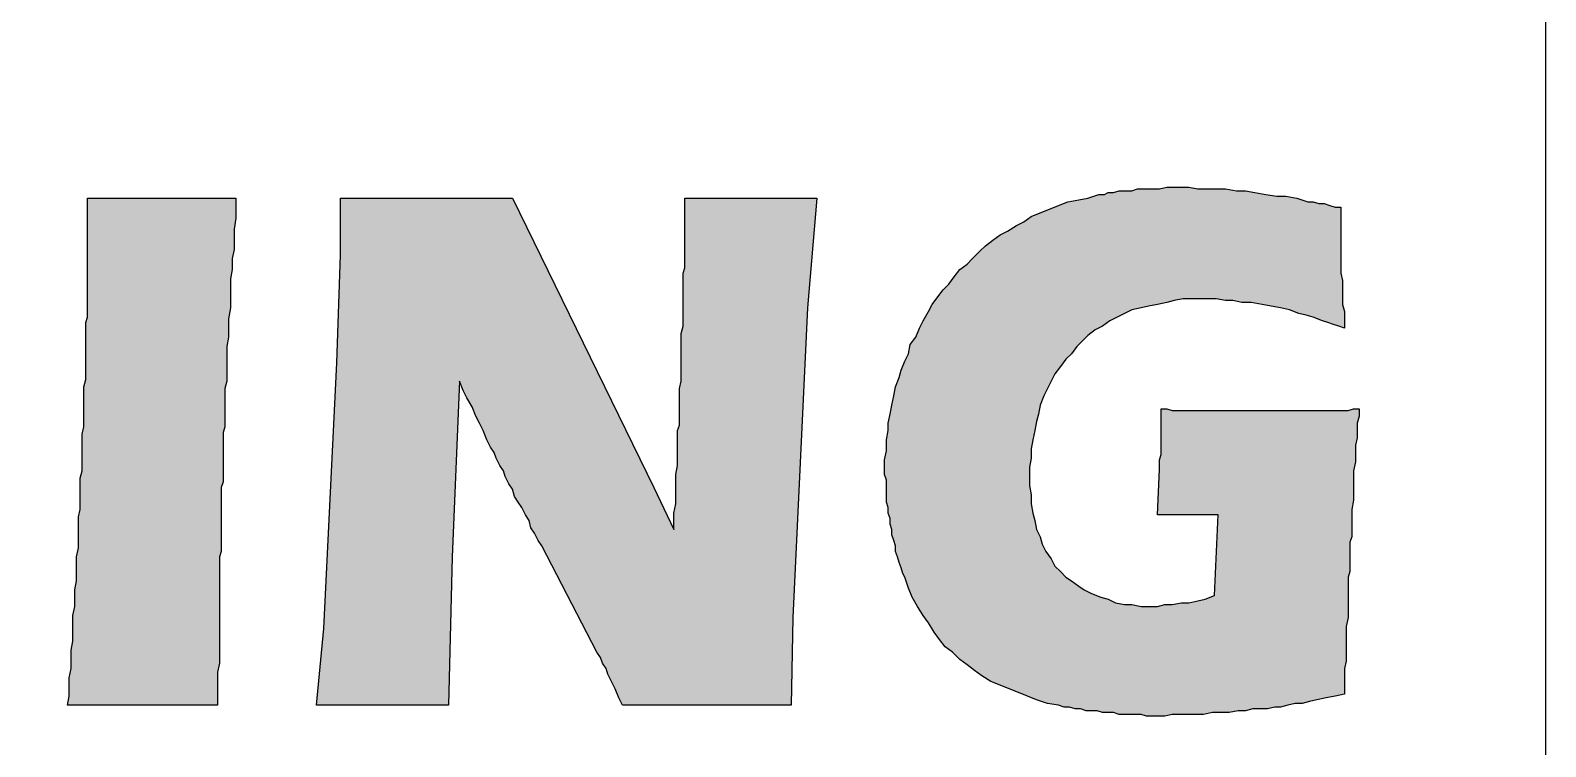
# Model space of a CAD drawing. Extents: x 0 to 17, y 0 to 11.
# Drawn here: x 13.2595 to 13.6875, y 1.2419 to 1.4444 of the extents above; entities that cross this region are included whole.
import ezdxf

# ---------------------------------------------------------------- set-up
doc = ezdxf.new("R2010")
doc.units = 0
doc.header["$LTSCALE"] = 10
doc.header["$MEASUREMENT"] = 0
doc.layers.add('BDR-18', color=1, linetype='Continuous')
doc.layers.add('BDR-25', color=4, linetype='Continuous')

# ---------------------------------------------------------------- blocks, each defined once
blk = doc.blocks.new('hel_logo_md_borderless')
at = {"layer": 'BDR-18', "linetype": 'ByBlock'}
h = blk.add_hatch(color=256, dxfattribs=at)
h.dxf.hatch_style = 1
h.paths.add_polyline_path([(2.82626, 0.7773), (2.82875, 0.7773), (2.83123, 0.77647), (2.83372, 0.77647), (2.8362, 0.77647), (2.83868, 0.77647), (2.84117, 0.77647), (2.84365, 0.77647), (2.84614, 0.77647), (2.8511, 0.77647), (2.85607, 0.77647), (2.86104, 0.77647), (2.86601, 0.77647), (2.86932, 0.77647), (2.87346, 0.77647), (2.87677, 0.77647), (2.88091, 0.77647), (2.88423, 0.77647), (2.88754, 0.77647), (2.89085, 0.77647), (2.89416, 0.77647), (2.89747, 0.77647), (2.89996, 0.77647), (2.90327, 0.77647), (2.90575, 0.77647), (2.90824, 0.77647), (2.91072, 0.77647), (2.91321, 0.7773), (2.91569, 0.7773), (2.91569, 0.77398), (2.91486, 0.77067), (2.91486, 0.76736), (2.91486, 0.76405), (2.91403, 0.76073), (2.91403, 0.75659), (2.91403, 0.75328), (2.91321, 0.74914), (2.91321, 0.745), (2.91321, 0.74086), (2.91321, 0.73589), (2.91238, 0.73175), (2.91238, 0.72679), (2.91238, 0.7243), (2.91238, 0.72182), (2.91238, 0.71933), (2.91155, 0.71685), (2.91155, 0.71437), (2.91155, 0.71188), (2.91155, 0.7094), (2.91155, 0.70608), (2.91155, 0.7036), (2.91072, 0.70112), (2.91072, 0.69863), (2.91072, 0.69615), (2.91072, 0.69201), (2.91072, 0.68704), (2.91072, 0.6829), (2.90989, 0.67876), (2.90989, 0.67462), (2.90989, 0.67048), (2.90989, 0.66717), (2.90989, 0.66303), (2.90907, 0.65972), (2.90907, 0.6564), (2.90907, 0.65309), (2.90907, 0.65061), (2.90907, 0.64812), (2.90493, 0.64729), (2.90079, 0.64647), (2.89665, 0.64564), (2.89333, 0.64481), (2.89002, 0.64398), (2.88671, 0.64398), (2.8834, 0.64315), (2.88009, 0.64233), (2.8776, 0.64233), (2.87429, 0.6415), (2.87098, 0.6415), (2.86767, 0.6415), (2.86435, 0.64067), (2.86104, 0.64067), (2.8569, 0.63984), (2.85276, 0.63984), (2.84945, 0.63984), (2.84531, 0.63901), (2.842, 0.63901), (2.83786, 0.63901), (2.83454, 0.63901), (2.83123, 0.63901), (2.82792, 0.63819), (2.82461, 0.63819), (2.82212, 0.63819), (2.81964, 0.63819), (2.81716, 0.63901), (2.81467, 0.63901), (2.81219, 0.63901), (2.8097, 0.63901), (2.80722, 0.63901), (2.80473, 0.63984), (2.80225, 0.63984), (2.79977, 0.63984), (2.79728, 0.64067), (2.7948, 0.64067), (2.79231, 0.64067), (2.78983, 0.6415), (2.78735, 0.6415), (2.78486, 0.64233), (2.78238, 0.64233), (2.77989, 0.64315), (2.77493, 0.64398), (2.76996, 0.64564), (2.76582, 0.64729), (2.76168, 0.64895), (2.75754, 0.65061), (2.7534, 0.65226), (2.74926, 0.65392), (2.74512, 0.6564), (2.7418, 0.65889), (2.73849, 0.66137), (2.73518, 0.66386), (2.73187, 0.66717), (2.72856, 0.66965), (2.72607, 0.67296), (2.72359, 0.67628), (2.7211, 0.68042), (2.71862, 0.68373), (2.71614, 0.68787), (2.71365, 0.69201), (2.712, 0.69615), (2.71034, 0.70112), (2.70951, 0.70277), (2.70868, 0.70526), (2.70786, 0.70774), (2.70703, 0.71023), (2.7062, 0.71271), (2.7062, 0.71519), (2.70537, 0.71768), (2.70454, 0.72016), (2.70454, 0.72265), (2.70372, 0.72513), (2.70372, 0.72761), (2.70289, 0.7301), (2.70289, 0.73258), (2.70206, 0.73507), (2.70206, 0.73755), (2.70206, 0.74003), (2.70206, 0.74252), (2.70206, 0.745), (2.70123, 0.74749), (2.70123, 0.74997), (2.70123, 0.75411), (2.70206, 0.75825), (2.70206, 0.76322), (2.70289, 0.76736), (2.70289, 0.77067), (2.70372, 0.77481), (2.70454, 0.77895), (2.70537, 0.78309), (2.7062, 0.78723), (2.70786, 0.79137), (2.70868, 0.79468), (2.71034, 0.79882), (2.712, 0.80214), (2.71282, 0.80628), (2.71531, 0.80959), (2.71696, 0.81373), (2.71862, 0.81704), (2.7211, 0.82118), (2.72276, 0.82449), (2.72524, 0.82781), (2.72773, 0.83112), (2.73021, 0.8336), (2.7327, 0.83691), (2.73518, 0.84023), (2.73849, 0.84271), (2.74098, 0.84519), (2.74429, 0.84851), (2.74677, 0.85099), (2.75009, 0.85347), (2.7534, 0.85596), (2.75671, 0.85761), (2.76085, 0.8601), (2.76416, 0.86175), (2.76747, 0.86424), (2.77161, 0.86589), (2.77575, 0.86755), (2.77989, 0.86921), (2.78403, 0.87086), (2.789, 0.87169), (2.79314, 0.87252), (2.79811, 0.87417), (2.80059, 0.87417), (2.80225, 0.875), (2.80473, 0.875), (2.80722, 0.87583), (2.8097, 0.87583), (2.81302, 0.87583), (2.8155, 0.87666), (2.81798, 0.87666), (2.82047, 0.87666), (2.82295, 0.87666), (2.82544, 0.87666), (2.82875, 0.87749), (2.83123, 0.87749), (2.83454, 0.87749), (2.83868, 0.87749), (2.84282, 0.87666), (2.84696, 0.87666), (2.8511, 0.87666), (2.85524, 0.87666), (2.86021, 0.87583), (2.86435, 0.87583), (2.86849, 0.875), (2.87346, 0.87417), (2.87843, 0.87335), (2.88257, 0.87335), (2.88754, 0.87252), (2.89251, 0.87086), (2.89499, 0.87086), (2.89747, 0.87003), (2.89996, 0.87003), (2.90244, 0.86921), (2.90493, 0.86838), (2.90741, 0.86838), (2.90741, 0.86507), (2.90741, 0.86175), (2.90741, 0.85844), (2.90741, 0.85596), (2.90741, 0.85265), (2.90741, 0.84933), (2.90741, 0.84602), (2.90741, 0.84188), (2.90741, 0.83857), (2.90824, 0.83526), (2.90824, 0.83195), (2.90824, 0.82781), (2.90824, 0.82449), (2.90907, 0.82118), (2.90907, 0.81704), (2.90907, 0.81373), (2.90658, 0.81456), (2.9041, 0.81538), (2.90161, 0.81621), (2.89913, 0.81704), (2.89499, 0.8187), (2.89168, 0.81952), (2.88837, 0.82035), (2.88423, 0.82201), (2.88009, 0.82284), (2.87595, 0.82366), (2.87181, 0.82449), (2.86684, 0.82532), (2.8627, 0.82532), (2.85856, 0.82615), (2.85524, 0.82615), (2.8511, 0.82698), (2.84779, 0.82698), (2.84448, 0.82698), (2.84034, 0.82698), (2.8362, 0.82698), (2.83206, 0.82615), (2.82875, 0.82532), (2.82461, 0.82449), (2.82047, 0.82366), (2.81716, 0.82284), (2.81302, 0.82201), (2.8097, 0.82035), (2.80639, 0.8187), (2.80308, 0.81704), (2.79977, 0.81456), (2.79645, 0.8129), (2.79314, 0.81042), (2.79066, 0.80793), (2.78817, 0.80545), (2.78569, 0.80214), (2.78321, 0.79965), (2.78072, 0.79634), (2.77824, 0.79303), (2.77658, 0.78972), (2.77493, 0.7864), (2.77327, 0.78309), (2.77161, 0.77895), (2.77079, 0.77481), (2.76996, 0.7715), (2.76913, 0.76736), (2.7683, 0.76322), (2.76747, 0.75908), (2.76747, 0.75494), (2.76665, 0.7508), (2.76665, 0.74666), (2.76665, 0.74252), (2.76747, 0.73838), (2.76747, 0.73424), (2.7683, 0.7301), (2.76913, 0.72679), (2.76996, 0.72265), (2.77161, 0.71933), (2.77244, 0.71602), (2.7741, 0.71271), (2.77658, 0.7094), (2.77824, 0.70608), (2.78072, 0.7036), (2.78321, 0.70112), (2.78569, 0.69946), (2.789, 0.69698), (2.79149, 0.69532), (2.7948, 0.69366), (2.79894, 0.69201), (2.80225, 0.69118), (2.80556, 0.68952), (2.8097, 0.6887), (2.81302, 0.6887), (2.81716, 0.68787), (2.8213, 0.68787), (2.82461, 0.68787), (2.82792, 0.6887), (2.83123, 0.6887), (2.83537, 0.68952), (2.83868, 0.68952), (2.84282, 0.69035), (2.84614, 0.69118), (2.85028, 0.69284), (2.85193, 0.72927), (2.84945, 0.72927), (2.84779, 0.72927), (2.84448, 0.72927), (2.842, 0.72927), (2.84034, 0.72927), (2.82461, 0.72927), (2.82544, 0.74997), (2.82544, 0.75163), (2.82544, 0.75411), (2.82626, 0.75659), (2.82626, 0.75991), (2.82626, 0.76322), (2.82626, 0.76736), (2.82626, 0.76902), (2.82626, 0.7715), (2.82626, 0.77398)])
h = blk.add_hatch(color=256, dxfattribs=at)
h.dxf.hatch_style = 1
h.paths.add_polyline_path([(2.33193, 0.64315), (2.33276, 0.64729), (2.33276, 0.65144), (2.33276, 0.65558), (2.33359, 0.65972), (2.33359, 0.66386), (2.33359, 0.668), (2.33442, 0.67214), (2.33442, 0.67545), (2.33442, 0.67959), (2.33442, 0.68373), (2.33524, 0.68787), (2.33524, 0.69118), (2.33524, 0.69532), (2.33607, 0.69946), (2.33607, 0.70277), (2.33607, 0.70691), (2.33607, 0.71023), (2.3369, 0.71437), (2.3369, 0.71768), (2.3369, 0.72099), (2.3369, 0.72513), (2.3369, 0.72844), (2.33773, 0.73175), (2.33773, 0.73589), (2.33773, 0.73921), (2.33773, 0.74252), (2.33773, 0.74583), (2.33856, 0.74914), (2.33856, 0.75245), (2.33856, 0.75577), (2.33856, 0.75908), (2.33856, 0.76239), (2.33856, 0.7657), (2.33938, 0.76902), (2.33938, 0.77233), (2.33938, 0.77564), (2.33938, 0.77812), (2.33938, 0.78144), (2.33938, 0.78475), (2.33938, 0.78723), (2.34021, 0.79054), (2.34021, 0.79386), (2.34021, 0.79634), (2.34021, 0.79965), (2.34021, 0.80214), (2.34021, 0.80545), (2.34021, 0.80793), (2.34021, 0.81042), (2.34021, 0.81373), (2.34021, 0.81621), (2.34104, 0.8187), (2.34104, 0.82118), (2.34104, 0.82449), (2.34104, 0.82698), (2.34104, 0.82946), (2.34104, 0.83195), (2.34104, 0.83443), (2.34104, 0.83691), (2.34104, 0.8394), (2.34104, 0.84188), (2.34104, 0.84602), (2.34104, 0.85099), (2.34104, 0.87252), (2.34435, 0.87252), (2.34684, 0.87252), (2.35015, 0.87252), (2.35263, 0.87252), (2.35594, 0.87252), (2.35843, 0.87252), (2.36091, 0.87252), (2.36257, 0.87252), (2.36671, 0.87252), (2.37085, 0.87252), (2.37333, 0.87252), (2.37582, 0.87252), (2.37747, 0.87252), (2.37996, 0.87252), (2.38244, 0.87252), (2.38658, 0.87252), (2.38824, 0.87252), (2.39072, 0.87252), (2.39321, 0.87252), (2.39569, 0.87252), (2.399, 0.87252), (2.40149, 0.87252), (2.4048, 0.87252), (2.40811, 0.87252), (2.40811, 0.86838), (2.40811, 0.86341), (2.40728, 0.85844), (2.40728, 0.8543), (2.40728, 0.84933), (2.40645, 0.84519), (2.40645, 0.84023), (2.40563, 0.83609), (2.40563, 0.83112), (2.40563, 0.82698), (2.40563, 0.82284), (2.4048, 0.81787), (2.4048, 0.81373), (2.4048, 0.80959), (2.40397, 0.80545), (2.40397, 0.80131), (2.40397, 0.798), (2.40397, 0.79551), (2.40397, 0.7922), (2.40397, 0.78972), (2.40314, 0.7864), (2.40314, 0.78392), (2.40314, 0.78061), (2.40314, 0.77812), (2.40314, 0.77481), (2.40314, 0.77233), (2.40314, 0.76902), (2.40231, 0.76653), (2.40231, 0.76405), (2.40231, 0.76073), (2.40231, 0.75825), (2.40231, 0.75577), (2.40231, 0.75245), (2.40231, 0.74997), (2.40231, 0.74749), (2.40231, 0.74417), (2.40149, 0.74169), (2.40149, 0.73921), (2.40149, 0.73672), (2.40149, 0.73341), (2.40149, 0.73093), (2.40149, 0.72844), (2.40149, 0.72596), (2.40149, 0.72347), (2.40149, 0.72099), (2.40149, 0.71768), (2.40149, 0.71519), (2.40149, 0.71271), (2.40066, 0.71023), (2.40066, 0.70774), (2.40066, 0.70526), (2.40066, 0.70277), (2.40066, 0.70029), (2.40066, 0.6978), (2.40066, 0.69284), (2.40066, 0.6887), (2.40066, 0.68373), (2.40066, 0.67959), (2.40066, 0.67462), (2.40066, 0.67048), (2.40066, 0.66634), (2.40066, 0.6622), (2.39983, 0.65806), (2.39983, 0.65392), (2.39983, 0.65061), (2.39983, 0.64647), (2.39983, 0.64315), (2.36919, 0.64315), (2.36671, 0.64315), (2.3634, 0.64315), (2.36008, 0.64315), (2.35594, 0.64315), (2.35346, 0.64315), (2.35098, 0.64315), (2.34766, 0.64315), (2.34518, 0.64315), (2.34187, 0.64315), (2.33938, 0.64315), (2.33607, 0.64315)])
h = blk.add_hatch(color=256, dxfattribs=at)
h.dxf.hatch_style = 1
h.paths.add_polyline_path([(2.44454, 0.64315), (2.44785, 0.67793), (2.45365, 0.798), (2.45531, 0.84685), (2.45531, 0.87252), (2.45862, 0.87252), (2.4611, 0.87252), (2.46442, 0.87252), (2.4669, 0.87252), (2.46938, 0.87252), (2.47187, 0.87252), (2.47518, 0.87252), (2.47766, 0.87252), (2.48015, 0.87252), (2.48263, 0.87252), (2.48512, 0.87252), (2.4876, 0.87252), (2.49257, 0.87252), (2.49671, 0.87252), (2.50002, 0.87252), (2.50416, 0.87252), (2.50747, 0.87252), (2.51244, 0.87252), (2.5141, 0.87252), (2.51658, 0.87252), (2.51907, 0.87252), (2.52155, 0.87252), (2.52486, 0.87252), (2.52735, 0.87252), (2.52983, 0.87252), (2.53314, 0.87252), (2.5969, 0.74169), (2.60601, 0.72265), (2.60601, 0.72679), (2.60601, 0.7301), (2.60684, 0.73424), (2.60684, 0.73838), (2.60684, 0.74252), (2.60684, 0.74749), (2.60766, 0.75163), (2.60766, 0.75411), (2.60766, 0.75659), (2.60766, 0.75908), (2.60766, 0.76156), (2.60766, 0.76487), (2.60766, 0.76736), (2.60849, 0.76984), (2.60849, 0.77233), (2.60849, 0.77564), (2.60849, 0.77812), (2.60849, 0.78061), (2.60849, 0.78392), (2.60849, 0.7864), (2.60932, 0.78972), (2.60932, 0.79303), (2.60932, 0.79551), (2.60932, 0.79882), (2.60932, 0.80214), (2.60932, 0.80545), (2.60932, 0.80876), (2.60932, 0.81124), (2.61015, 0.81456), (2.61015, 0.81704), (2.61015, 0.82035), (2.61015, 0.82284), (2.61015, 0.82615), (2.61015, 0.82863), (2.61015, 0.83112), (2.61015, 0.8336), (2.61015, 0.83609), (2.61015, 0.83857), (2.61098, 0.84105), (2.61098, 0.84519), (2.61098, 0.84933), (2.61098, 0.85347), (2.61098, 0.85761), (2.61098, 0.86093), (2.61098, 0.86424), (2.61098, 0.86755), (2.61098, 0.87003), (2.61098, 0.87252), (2.61594, 0.87252), (2.62008, 0.87252), (2.62422, 0.87252), (2.62754, 0.87252), (2.63168, 0.87252), (2.63499, 0.87252), (2.63747, 0.87252), (2.64079, 0.87252), (2.64244, 0.87252), (2.64493, 0.87252), (2.64741, 0.87252), (2.65072, 0.87252), (2.65486, 0.87252), (2.65652, 0.87252), (2.659, 0.87252), (2.66149, 0.87252), (2.6648, 0.87252), (2.66728, 0.87252), (2.67059, 0.87252), (2.66645, 0.82284), (2.65983, 0.6829), (2.659, 0.64315), (2.65403, 0.64315), (2.64907, 0.64315), (2.64493, 0.64315), (2.63996, 0.64315), (2.63582, 0.64315), (2.63085, 0.64315), (2.62671, 0.64315), (2.62257, 0.64315), (2.61843, 0.64315), (2.61429, 0.64315), (2.61015, 0.64315), (2.60766, 0.64315), (2.60518, 0.64315), (2.6027, 0.64315), (2.60021, 0.64315), (2.59773, 0.64315), (2.59524, 0.64315), (2.59193, 0.64315), (2.58945, 0.64315), (2.58614, 0.64315), (2.58282, 0.64315), (2.58117, 0.64647), (2.57951, 0.65061), (2.57786, 0.65392), (2.5762, 0.65723), (2.57537, 0.65972), (2.57372, 0.6622), (2.57289, 0.66468), (2.57123, 0.66717), (2.54639, 0.71519), (2.54473, 0.71768), (2.54308, 0.72099), (2.54142, 0.72347), (2.54059, 0.72679), (2.53894, 0.72927), (2.53728, 0.73258), (2.53563, 0.73507), (2.53397, 0.73755), (2.53314, 0.74086), (2.53149, 0.74335), (2.52983, 0.74666), (2.529, 0.74914), (2.52735, 0.75163), (2.52569, 0.75494), (2.52486, 0.75742), (2.52321, 0.75991), (2.52155, 0.76322), (2.51989, 0.76736), (2.51824, 0.77067), (2.51658, 0.77398), (2.51493, 0.77812), (2.51244, 0.78226), (2.51079, 0.78558), (2.50913, 0.78972), (2.50582, 0.71023), (2.50416, 0.64315), (2.50002, 0.64315), (2.49588, 0.64315), (2.49174, 0.64315), (2.4876, 0.64315), (2.48429, 0.64315), (2.48098, 0.64315), (2.47849, 0.64315), (2.47601, 0.64315), (2.47352, 0.64315), (2.47104, 0.64315), (2.46773, 0.64315), (2.46359, 0.64315), (2.46028, 0.64315), (2.45779, 0.64315), (2.45531, 0.64315), (2.45282, 0.64315), (2.45034, 0.64315), (2.44785, 0.64315)])
for points in [[(2.82626, 0.7773), (2.82875, 0.7773), (2.83123, 0.77647), (2.83372, 0.77647), (2.8362, 0.77647), (2.83868, 0.77647), (2.84117, 0.77647), (2.84365, 0.77647), (2.84614, 0.77647), (2.8511, 0.77647), (2.85607, 0.77647), (2.86104, 0.77647), (2.86601, 0.77647), (2.86932, 0.77647), (2.87346, 0.77647), (2.87677, 0.77647), (2.88091, 0.77647), (2.88423, 0.77647), (2.88754, 0.77647), (2.89085, 0.77647), (2.89416, 0.77647), (2.89747, 0.77647), (2.89996, 0.77647), (2.90327, 0.77647), (2.90575, 0.77647), (2.90824, 0.77647), (2.91072, 0.77647), (2.91321, 0.7773), (2.91569, 0.7773), (2.91569, 0.77398), (2.91486, 0.77067), (2.91486, 0.76736), (2.91486, 0.76405), (2.91403, 0.76073), (2.91403, 0.75659), (2.91403, 0.75328), (2.91321, 0.74914), (2.91321, 0.745), (2.91321, 0.74086), (2.91321, 0.73589), (2.91238, 0.73175), (2.91238, 0.72679), (2.91238, 0.7243), (2.91238, 0.72182), (2.91238, 0.71933), (2.91155, 0.71685), (2.91155, 0.71437), (2.91155, 0.71188), (2.91155, 0.7094), (2.91155, 0.70608), (2.91155, 0.7036), (2.91072, 0.70112), (2.91072, 0.69863), (2.91072, 0.69615), (2.91072, 0.69201), (2.91072, 0.68704), (2.91072, 0.6829), (2.90989, 0.67876), (2.90989, 0.67462), (2.90989, 0.67048), (2.90989, 0.66717), (2.90989, 0.66303), (2.90907, 0.65972), (2.90907, 0.6564), (2.90907, 0.65309), (2.90907, 0.65061), (2.90907, 0.64812), (2.90493, 0.64729), (2.90079, 0.64647), (2.89665, 0.64564), (2.89333, 0.64481), (2.89002, 0.64398), (2.88671, 0.64398), (2.8834, 0.64315), (2.88009, 0.64233), (2.8776, 0.64233), (2.87429, 0.6415), (2.87098, 0.6415), (2.86767, 0.6415), (2.86435, 0.64067), (2.86104, 0.64067), (2.8569, 0.63984), (2.85276, 0.63984), (2.84945, 0.63984), (2.84531, 0.63901), (2.842, 0.63901), (2.83786, 0.63901), (2.83454, 0.63901), (2.83123, 0.63901), (2.82792, 0.63819), (2.82461, 0.63819), (2.82212, 0.63819), (2.81964, 0.63819), (2.81716, 0.63901), (2.81467, 0.63901), (2.81219, 0.63901), (2.8097, 0.63901), (2.80722, 0.63901), (2.80473, 0.63984), (2.80225, 0.63984), (2.79977, 0.63984), (2.79728, 0.64067), (2.7948, 0.64067), (2.79231, 0.64067), (2.78983, 0.6415), (2.78735, 0.6415), (2.78486, 0.64233), (2.78238, 0.64233), (2.77989, 0.64315), (2.77493, 0.64398), (2.76996, 0.64564), (2.76582, 0.64729), (2.76168, 0.64895), (2.75754, 0.65061), (2.7534, 0.65226), (2.74926, 0.65392), (2.74512, 0.6564), (2.7418, 0.65889), (2.73849, 0.66137), (2.73518, 0.66386), (2.73187, 0.66717), (2.72856, 0.66965), (2.72607, 0.67296), (2.72359, 0.67628), (2.7211, 0.68042), (2.71862, 0.68373), (2.71614, 0.68787), (2.71365, 0.69201), (2.712, 0.69615), (2.71034, 0.70112), (2.70951, 0.70277), (2.70868, 0.70526), (2.70786, 0.70774), (2.70703, 0.71023), (2.7062, 0.71271), (2.7062, 0.71519), (2.70537, 0.71768), (2.70454, 0.72016), (2.70454, 0.72265), (2.70372, 0.72513), (2.70372, 0.72761), (2.70289, 0.7301), (2.70289, 0.73258), (2.70206, 0.73507), (2.70206, 0.73755), (2.70206, 0.74003), (2.70206, 0.74252), (2.70206, 0.745), (2.70123, 0.74749), (2.70123, 0.74997), (2.70123, 0.75411), (2.70206, 0.75825), (2.70206, 0.76322), (2.70289, 0.76736), (2.70289, 0.77067), (2.70372, 0.77481), (2.70454, 0.77895), (2.70537, 0.78309), (2.7062, 0.78723), (2.70786, 0.79137), (2.70868, 0.79468), (2.71034, 0.79882), (2.712, 0.80214), (2.71282, 0.80628), (2.71531, 0.80959), (2.71696, 0.81373), (2.71862, 0.81704), (2.7211, 0.82118), (2.72276, 0.82449), (2.72524, 0.82781), (2.72773, 0.83112), (2.73021, 0.8336), (2.7327, 0.83691), (2.73518, 0.84023), (2.73849, 0.84271), (2.74098, 0.84519), (2.74429, 0.84851), (2.74677, 0.85099), (2.75009, 0.85347), (2.7534, 0.85596), (2.75671, 0.85761), (2.76085, 0.8601), (2.76416, 0.86175), (2.76747, 0.86424), (2.77161, 0.86589), (2.77575, 0.86755), (2.77989, 0.86921), (2.78403, 0.87086), (2.789, 0.87169), (2.79314, 0.87252), (2.79811, 0.87417), (2.80059, 0.87417), (2.80225, 0.875), (2.80473, 0.875), (2.80722, 0.87583), (2.8097, 0.87583), (2.81302, 0.87583), (2.8155, 0.87666), (2.81798, 0.87666), (2.82047, 0.87666), (2.82295, 0.87666), (2.82544, 0.87666), (2.82875, 0.87749), (2.83123, 0.87749), (2.83454, 0.87749), (2.83868, 0.87749), (2.84282, 0.87666), (2.84696, 0.87666), (2.8511, 0.87666), (2.85524, 0.87666), (2.86021, 0.87583), (2.86435, 0.87583), (2.86849, 0.875), (2.87346, 0.87417), (2.87843, 0.87335), (2.88257, 0.87335), (2.88754, 0.87252), (2.89251, 0.87086), (2.89499, 0.87086), (2.89747, 0.87003), (2.89996, 0.87003), (2.90244, 0.86921), (2.90493, 0.86838), (2.90741, 0.86838), (2.90741, 0.86507), (2.90741, 0.86175), (2.90741, 0.85844), (2.90741, 0.85596), (2.90741, 0.85265), (2.90741, 0.84933), (2.90741, 0.84602), (2.90741, 0.84188), (2.90741, 0.83857), (2.90824, 0.83526), (2.90824, 0.83195), (2.90824, 0.82781), (2.90824, 0.82449), (2.90907, 0.82118), (2.90907, 0.81704), (2.90907, 0.81373), (2.90658, 0.81456), (2.9041, 0.81538), (2.90161, 0.81621), (2.89913, 0.81704), (2.89499, 0.8187), (2.89168, 0.81952), (2.88837, 0.82035), (2.88423, 0.82201), (2.88009, 0.82284), (2.87595, 0.82366), (2.87181, 0.82449), (2.86684, 0.82532), (2.8627, 0.82532), (2.85856, 0.82615), (2.85524, 0.82615), (2.8511, 0.82698), (2.84779, 0.82698), (2.84448, 0.82698), (2.84034, 0.82698), (2.8362, 0.82698), (2.83206, 0.82615), (2.82875, 0.82532), (2.82461, 0.82449), (2.82047, 0.82366), (2.81716, 0.82284), (2.81302, 0.82201), (2.8097, 0.82035), (2.80639, 0.8187), (2.80308, 0.81704), (2.79977, 0.81456), (2.79645, 0.8129), (2.79314, 0.81042), (2.79066, 0.80793), (2.78817, 0.80545), (2.78569, 0.80214), (2.78321, 0.79965), (2.78072, 0.79634), (2.77824, 0.79303), (2.77658, 0.78972), (2.77493, 0.7864), (2.77327, 0.78309), (2.77161, 0.77895), (2.77079, 0.77481), (2.76996, 0.7715), (2.76913, 0.76736), (2.7683, 0.76322), (2.76747, 0.75908), (2.76747, 0.75494), (2.76665, 0.7508), (2.76665, 0.74666), (2.76665, 0.74252), (2.76747, 0.73838), (2.76747, 0.73424), (2.7683, 0.7301), (2.76913, 0.72679), (2.76996, 0.72265), (2.77161, 0.71933), (2.77244, 0.71602), (2.7741, 0.71271), (2.77658, 0.7094), (2.77824, 0.70608), (2.78072, 0.7036), (2.78321, 0.70112), (2.78569, 0.69946), (2.789, 0.69698), (2.79149, 0.69532), (2.7948, 0.69366), (2.79894, 0.69201), (2.80225, 0.69118), (2.80556, 0.68952), (2.8097, 0.6887), (2.81302, 0.6887), (2.81716, 0.68787), (2.8213, 0.68787), (2.82461, 0.68787), (2.82792, 0.6887), (2.83123, 0.6887), (2.83537, 0.68952), (2.83868, 0.68952), (2.84282, 0.69035), (2.84614, 0.69118), (2.85028, 0.69284), (2.85193, 0.72927), (2.84945, 0.72927), (2.84779, 0.72927), (2.84448, 0.72927), (2.842, 0.72927), (2.84034, 0.72927), (2.82461, 0.72927), (2.82544, 0.74997), (2.82544, 0.75163), (2.82544, 0.75411), (2.82626, 0.75659), (2.82626, 0.75991), (2.82626, 0.76322), (2.82626, 0.76736), (2.82626, 0.76902), (2.82626, 0.7715), (2.82626, 0.77398)], [(2.33193, 0.64315), (2.33276, 0.64729), (2.33276, 0.65144), (2.33276, 0.65558), (2.33359, 0.65972), (2.33359, 0.66386), (2.33359, 0.668), (2.33442, 0.67214), (2.33442, 0.67545), (2.33442, 0.67959), (2.33442, 0.68373), (2.33524, 0.68787), (2.33524, 0.69118), (2.33524, 0.69532), (2.33607, 0.69946), (2.33607, 0.70277), (2.33607, 0.70691), (2.33607, 0.71023), (2.3369, 0.71437), (2.3369, 0.71768), (2.3369, 0.72099), (2.3369, 0.72513), (2.3369, 0.72844), (2.33773, 0.73175), (2.33773, 0.73589), (2.33773, 0.73921), (2.33773, 0.74252), (2.33773, 0.74583), (2.33856, 0.74914), (2.33856, 0.75245), (2.33856, 0.75577), (2.33856, 0.75908), (2.33856, 0.76239), (2.33856, 0.7657), (2.33938, 0.76902), (2.33938, 0.77233), (2.33938, 0.77564), (2.33938, 0.77812), (2.33938, 0.78144), (2.33938, 0.78475), (2.33938, 0.78723), (2.34021, 0.79054), (2.34021, 0.79386), (2.34021, 0.79634), (2.34021, 0.79965), (2.34021, 0.80214), (2.34021, 0.80545), (2.34021, 0.80793), (2.34021, 0.81042), (2.34021, 0.81373), (2.34021, 0.81621), (2.34104, 0.8187), (2.34104, 0.82118), (2.34104, 0.82449), (2.34104, 0.82698), (2.34104, 0.82946), (2.34104, 0.83195), (2.34104, 0.83443), (2.34104, 0.83691), (2.34104, 0.8394), (2.34104, 0.84188), (2.34104, 0.84602), (2.34104, 0.85099), (2.34104, 0.87252), (2.34435, 0.87252), (2.34684, 0.87252), (2.35015, 0.87252), (2.35263, 0.87252), (2.35594, 0.87252), (2.35843, 0.87252), (2.36091, 0.87252), (2.36257, 0.87252), (2.36671, 0.87252), (2.37085, 0.87252), (2.37333, 0.87252), (2.37582, 0.87252), (2.37747, 0.87252), (2.37996, 0.87252), (2.38244, 0.87252), (2.38658, 0.87252), (2.38824, 0.87252), (2.39072, 0.87252), (2.39321, 0.87252), (2.39569, 0.87252), (2.399, 0.87252), (2.40149, 0.87252), (2.4048, 0.87252), (2.40811, 0.87252), (2.40811, 0.86838), (2.40811, 0.86341), (2.40728, 0.85844), (2.40728, 0.8543), (2.40728, 0.84933), (2.40645, 0.84519), (2.40645, 0.84023), (2.40563, 0.83609), (2.40563, 0.83112), (2.40563, 0.82698), (2.40563, 0.82284), (2.4048, 0.81787), (2.4048, 0.81373), (2.4048, 0.80959), (2.40397, 0.80545), (2.40397, 0.80131), (2.40397, 0.798), (2.40397, 0.79551), (2.40397, 0.7922), (2.40397, 0.78972), (2.40314, 0.7864), (2.40314, 0.78392), (2.40314, 0.78061), (2.40314, 0.77812), (2.40314, 0.77481), (2.40314, 0.77233), (2.40314, 0.76902), (2.40231, 0.76653), (2.40231, 0.76405), (2.40231, 0.76073), (2.40231, 0.75825), (2.40231, 0.75577), (2.40231, 0.75245), (2.40231, 0.74997), (2.40231, 0.74749), (2.40231, 0.74417), (2.40149, 0.74169), (2.40149, 0.73921), (2.40149, 0.73672), (2.40149, 0.73341), (2.40149, 0.73093), (2.40149, 0.72844), (2.40149, 0.72596), (2.40149, 0.72347), (2.40149, 0.72099), (2.40149, 0.71768), (2.40149, 0.71519), (2.40149, 0.71271), (2.40066, 0.71023), (2.40066, 0.70774), (2.40066, 0.70526), (2.40066, 0.70277), (2.40066, 0.70029), (2.40066, 0.6978), (2.40066, 0.69284), (2.40066, 0.6887), (2.40066, 0.68373), (2.40066, 0.67959), (2.40066, 0.67462), (2.40066, 0.67048), (2.40066, 0.66634), (2.40066, 0.6622), (2.39983, 0.65806), (2.39983, 0.65392), (2.39983, 0.65061), (2.39983, 0.64647), (2.39983, 0.64315), (2.36919, 0.64315), (2.36671, 0.64315), (2.3634, 0.64315), (2.36008, 0.64315), (2.35594, 0.64315), (2.35346, 0.64315), (2.35098, 0.64315), (2.34766, 0.64315), (2.34518, 0.64315), (2.34187, 0.64315), (2.33938, 0.64315), (2.33607, 0.64315)], [(2.44454, 0.64315), (2.44785, 0.67793), (2.45365, 0.798), (2.45531, 0.84685), (2.45531, 0.87252), (2.45862, 0.87252), (2.4611, 0.87252), (2.46442, 0.87252), (2.4669, 0.87252), (2.46938, 0.87252), (2.47187, 0.87252), (2.47518, 0.87252), (2.47766, 0.87252), (2.48015, 0.87252), (2.48263, 0.87252), (2.48512, 0.87252), (2.4876, 0.87252), (2.49257, 0.87252), (2.49671, 0.87252), (2.50002, 0.87252), (2.50416, 0.87252), (2.50747, 0.87252), (2.51244, 0.87252), (2.5141, 0.87252), (2.51658, 0.87252), (2.51907, 0.87252), (2.52155, 0.87252), (2.52486, 0.87252), (2.52735, 0.87252), (2.52983, 0.87252), (2.53314, 0.87252), (2.5969, 0.74169), (2.60601, 0.72265), (2.60601, 0.72679), (2.60601, 0.7301), (2.60684, 0.73424), (2.60684, 0.73838), (2.60684, 0.74252), (2.60684, 0.74749), (2.60766, 0.75163), (2.60766, 0.75411), (2.60766, 0.75659), (2.60766, 0.75908), (2.60766, 0.76156), (2.60766, 0.76487), (2.60766, 0.76736), (2.60849, 0.76984), (2.60849, 0.77233), (2.60849, 0.77564), (2.60849, 0.77812), (2.60849, 0.78061), (2.60849, 0.78392), (2.60849, 0.7864), (2.60932, 0.78972), (2.60932, 0.79303), (2.60932, 0.79551), (2.60932, 0.79882), (2.60932, 0.80214), (2.60932, 0.80545), (2.60932, 0.80876), (2.60932, 0.81124), (2.61015, 0.81456), (2.61015, 0.81704), (2.61015, 0.82035), (2.61015, 0.82284), (2.61015, 0.82615), (2.61015, 0.82863), (2.61015, 0.83112), (2.61015, 0.8336), (2.61015, 0.83609), (2.61015, 0.83857), (2.61098, 0.84105), (2.61098, 0.84519), (2.61098, 0.84933), (2.61098, 0.85347), (2.61098, 0.85761), (2.61098, 0.86093), (2.61098, 0.86424), (2.61098, 0.86755), (2.61098, 0.87003), (2.61098, 0.87252), (2.61594, 0.87252), (2.62008, 0.87252), (2.62422, 0.87252), (2.62754, 0.87252), (2.63168, 0.87252), (2.63499, 0.87252), (2.63747, 0.87252), (2.64079, 0.87252), (2.64244, 0.87252), (2.64493, 0.87252), (2.64741, 0.87252), (2.65072, 0.87252), (2.65486, 0.87252), (2.65652, 0.87252), (2.659, 0.87252), (2.66149, 0.87252), (2.6648, 0.87252), (2.66728, 0.87252), (2.67059, 0.87252), (2.66645, 0.82284), (2.65983, 0.6829), (2.659, 0.64315), (2.65403, 0.64315), (2.64907, 0.64315), (2.64493, 0.64315), (2.63996, 0.64315), (2.63582, 0.64315), (2.63085, 0.64315), (2.62671, 0.64315), (2.62257, 0.64315), (2.61843, 0.64315), (2.61429, 0.64315), (2.61015, 0.64315), (2.60766, 0.64315), (2.60518, 0.64315), (2.6027, 0.64315), (2.60021, 0.64315), (2.59773, 0.64315), (2.59524, 0.64315), (2.59193, 0.64315), (2.58945, 0.64315), (2.58614, 0.64315), (2.58282, 0.64315), (2.58117, 0.64647), (2.57951, 0.65061), (2.57786, 0.65392), (2.5762, 0.65723), (2.57537, 0.65972), (2.57372, 0.6622), (2.57289, 0.66468), (2.57123, 0.66717), (2.54639, 0.71519), (2.54473, 0.71768), (2.54308, 0.72099), (2.54142, 0.72347), (2.54059, 0.72679), (2.53894, 0.72927), (2.53728, 0.73258), (2.53563, 0.73507), (2.53397, 0.73755), (2.53314, 0.74086), (2.53149, 0.74335), (2.52983, 0.74666), (2.529, 0.74914), (2.52735, 0.75163), (2.52569, 0.75494), (2.52486, 0.75742), (2.52321, 0.75991), (2.52155, 0.76322), (2.51989, 0.76736), (2.51824, 0.77067), (2.51658, 0.77398), (2.51493, 0.77812), (2.51244, 0.78226), (2.51079, 0.78558), (2.50913, 0.78972), (2.50582, 0.71023), (2.50416, 0.64315), (2.50002, 0.64315), (2.49588, 0.64315), (2.49174, 0.64315), (2.4876, 0.64315), (2.48429, 0.64315), (2.48098, 0.64315), (2.47849, 0.64315), (2.47601, 0.64315), (2.47352, 0.64315), (2.47104, 0.64315), (2.46773, 0.64315), (2.46359, 0.64315), (2.46028, 0.64315), (2.45779, 0.64315), (2.45531, 0.64315), (2.45282, 0.64315), (2.45034, 0.64315), (2.44785, 0.64315)]]:
    blk.add_lwpolyline(points, close=True, dxfattribs=at)

msp = doc.modelspace()

# ---------------------------------------------------------------- linework, layer by layer
at = {"layer": 'BDR-25'}
msp.add_lwpolyline([(11.8125, 0.77344), (13.6875, 0.77344), (13.6875, 1.83858), (11.8125, 1.83858)], close=True, dxfattribs=at)

# ---------------------------------------------------------------- block references
at = {"xscale": 0.625, "yscale": 0.625, "zscale": 0.625}
msp.add_blockref('hel_logo_md_borderless', (11.8125, 0.85164), dxfattribs=at)

doc.saveas('drawing.dxf')
